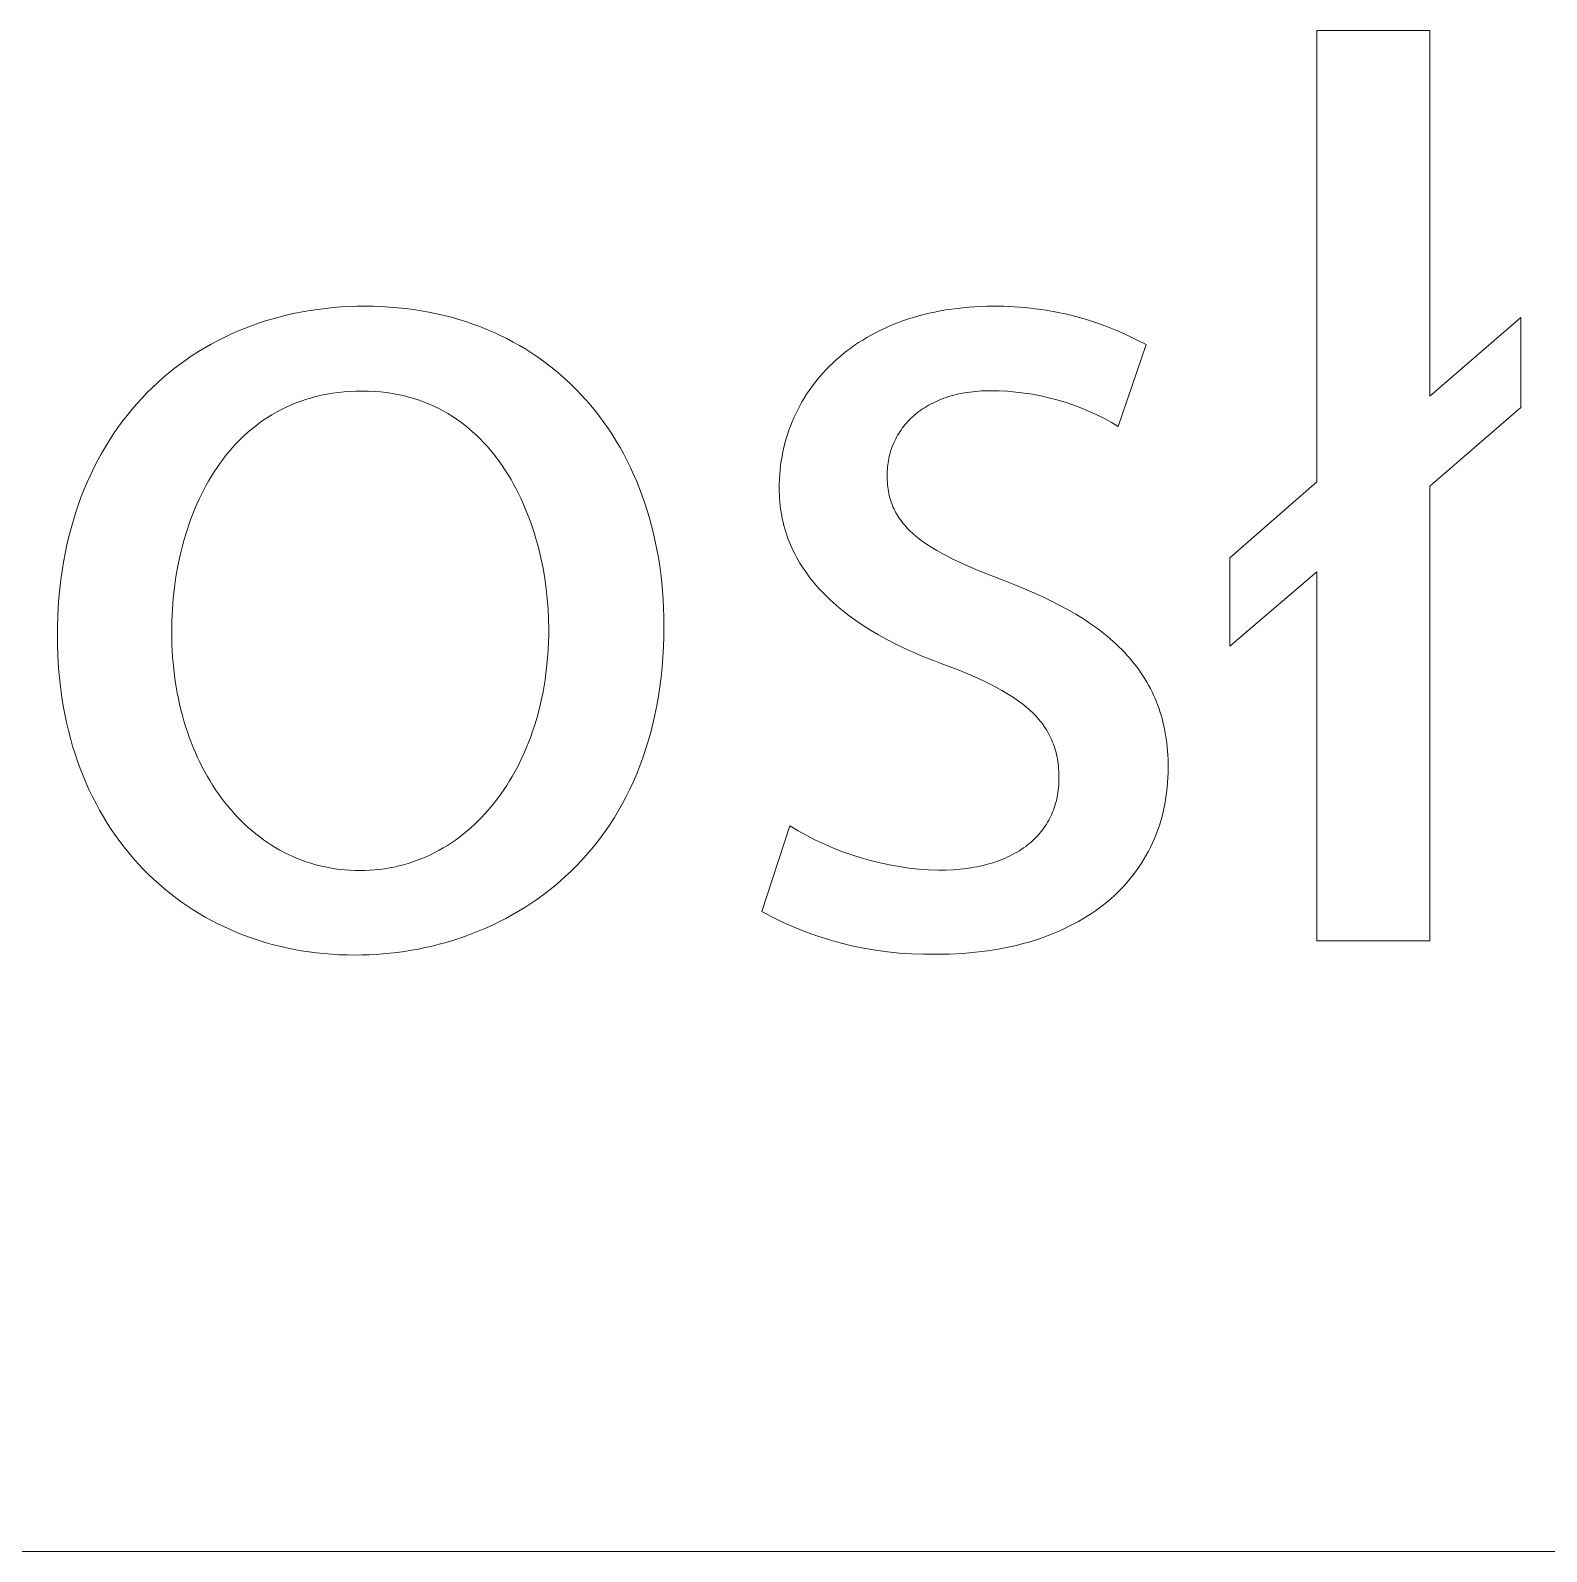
# Model space of a CAD drawing. Header units: millimetres. Extents: x -1656 to 3995, y -637 to 3312.
# Drawn here: x 2895.8 to 2962.7, y -636.5 to -569.4 of the extents above; entities that cross this region are included whole.
import ezdxf

# ---------------------------------------------------------------- set-up
doc = ezdxf.new("R2010")
doc.units = ezdxf.units.MM
doc.header["$MEASUREMENT"] = 0
doc.layers.add('Domyślny', color=7, linetype='Continuous', true_color=0x000000)

msp = doc.modelspace()

# ---------------------------------------------------------------- linework, layer by layer
at = {"layer": 'Domyślny', "color": 18, "lineweight": 15, "true_color": 0x000000}
for p, q in [((2952.55, -589.316), (2952.55, -569.407)), ((2952.55, -569.407), (2957.537, -569.407)), ((2957.537, -569.407), (2957.537, -585.534)), ((2908.138, -581.761), (2908.475, -581.711)), ((2908.475, -581.711), (2908.816, -581.668)), ((2908.816, -581.668), (2909.159, -581.633)), ((2909.159, -581.633), (2909.505, -581.606)), ((2909.505, -581.606), (2909.854, -581.587)), ((2909.854, -581.587), (2910.205, -581.575)), ((2910.205, -581.575), (2910.558, -581.571)), ((2910.558, -581.571), (2910.925, -581.575)), ((2910.925, -581.575), (2911.288, -581.588)), ((2911.288, -581.588), (2911.647, -581.608)), ((2911.647, -581.608), (2912.003, -581.637)), ((2912.003, -581.637), (2912.354, -581.674)), ((2912.354, -581.674), (2912.701, -581.719)), ((2912.701, -581.719), (2913.044, -581.772)), ((2935.938, -581.78), (2936.184, -581.738)), ((2936.184, -581.738), (2936.433, -581.699)), ((2936.433, -581.699), (2936.687, -581.666)), ((2936.687, -581.666), (2936.943, -581.638)), ((2936.943, -581.638), (2937.204, -581.615)), ((2937.204, -581.615), (2937.468, -581.597)), ((2937.468, -581.597), (2937.735, -581.583)), ((2937.735, -581.583), (2938.006, -581.576)), ((2938.006, -581.576), (2938.281, -581.573)), ((2938.281, -581.573), (2938.749, -581.576)), ((2938.749, -581.576), (2939.217, -581.595)), ((2939.217, -581.595), (2939.683, -581.63)), ((2939.683, -581.63), (2940.149, -581.681)), ((2940.149, -581.681), (2940.612, -581.748)), ((2905.554, -582.435), (2905.865, -582.325)), ((2905.865, -582.325), (2906.179, -582.222)), ((2906.179, -582.222), (2906.497, -582.126)), ((2906.497, -582.126), (2906.819, -582.038)), ((2906.819, -582.038), (2907.144, -581.958)), ((2907.144, -581.958), (2907.472, -581.885)), ((2907.472, -581.885), (2907.803, -581.819)), ((2907.803, -581.819), (2908.138, -581.761)), ((2913.044, -581.772), (2913.383, -581.833)), ((2913.383, -581.833), (2913.718, -581.902)), ((2913.718, -581.902), (2914.049, -581.978)), ((2914.049, -581.978), (2914.375, -582.062)), ((2914.375, -582.062), (2914.696, -582.154)), ((2914.696, -582.154), (2915.014, -582.253)), ((2915.014, -582.253), (2915.326, -582.36)), ((2915.326, -582.36), (2915.634, -582.474)), ((2933.684, -582.458), (2933.892, -582.371)), ((2933.892, -582.371), (2934.104, -582.288)), ((2934.104, -582.288), (2934.32, -582.209)), ((2934.32, -582.209), (2934.539, -582.135)), ((2934.539, -582.135), (2934.763, -582.064)), ((2934.763, -582.064), (2934.99, -581.998)), ((2934.99, -581.998), (2935.222, -581.937)), ((2935.222, -581.937), (2935.457, -581.88)), ((2935.457, -581.88), (2935.695, -581.828)), ((2935.695, -581.828), (2935.938, -581.78)), ((2940.612, -581.748), (2941.073, -581.831)), ((2941.073, -581.831), (2941.531, -581.929)), ((2941.531, -581.929), (2941.985, -582.043)), ((2941.985, -582.043), (2942.435, -582.173)), ((2942.435, -582.173), (2942.88, -582.318)), ((2942.88, -582.318), (2943.32, -582.478)), ((2957.537, -585.534), (2961.545, -582.072)), ((2961.545, -582.072), (2961.545, -586.042)), ((2904.059, -583.095), (2904.35, -582.949)), ((2904.35, -582.949), (2904.645, -582.809)), ((2904.645, -582.809), (2904.944, -582.677)), ((2904.944, -582.677), (2905.247, -582.552)), ((2905.247, -582.552), (2905.554, -582.435)), ((2915.634, -582.474), (2915.938, -582.596)), ((2915.938, -582.596), (2916.236, -582.724)), ((2916.236, -582.724), (2916.53, -582.86)), ((2916.53, -582.86), (2916.819, -583.003)), ((2916.819, -583.003), (2917.103, -583.153)), ((2932.339, -583.179), (2932.519, -583.065)), ((2932.519, -583.065), (2932.703, -582.954)), ((2932.703, -582.954), (2932.891, -582.847)), ((2932.891, -582.847), (2933.083, -582.744)), ((2933.083, -582.744), (2933.28, -582.645)), ((2933.28, -582.645), (2933.48, -582.55)), ((2933.48, -582.55), (2933.684, -582.458)), ((2943.32, -582.478), (2943.754, -582.653)), ((2943.754, -582.653), (2944.182, -582.843)), ((2944.182, -582.843), (2944.603, -583.048)), ((2944.603, -583.048), (2945.017, -583.266)), ((2902.673, -583.934), (2902.941, -583.752)), ((2902.941, -583.752), (2903.214, -583.577)), ((2903.214, -583.577), (2903.491, -583.409)), ((2903.491, -583.409), (2903.773, -583.249)), ((2903.773, -583.249), (2904.059, -583.095)), ((2917.103, -583.153), (2917.382, -583.31)), ((2917.382, -583.31), (2917.656, -583.474)), ((2917.656, -583.474), (2917.925, -583.645)), ((2917.925, -583.645), (2918.189, -583.823)), ((2931.503, -583.804), (2931.662, -583.672)), ((2931.662, -583.672), (2931.825, -583.544)), ((2931.825, -583.544), (2931.992, -583.419)), ((2931.992, -583.419), (2932.164, -583.297)), ((2932.164, -583.297), (2932.339, -583.179)), ((2945.017, -583.266), (2943.794, -586.879)), ((2901.898, -584.521), (2902.151, -584.319)), ((2902.151, -584.319), (2902.41, -584.123)), ((2902.41, -584.123), (2902.673, -583.934)), ((2918.189, -583.823), (2918.447, -584.007)), ((2918.447, -584.007), (2918.7, -584.198)), ((2918.7, -584.198), (2918.948, -584.395)), ((2918.948, -584.395), (2919.19, -584.599)), ((2930.774, -584.511), (2930.911, -584.364)), ((2930.911, -584.364), (2931.052, -584.219)), ((2931.052, -584.219), (2931.198, -584.078)), ((2931.198, -584.078), (2931.349, -583.939)), ((2931.349, -583.939), (2931.503, -583.804)), ((2901.17, -585.17), (2901.407, -584.947)), ((2901.407, -584.947), (2901.65, -584.731)), ((2901.65, -584.731), (2901.898, -584.521)), ((2919.19, -584.599), (2919.427, -584.809)), ((2919.427, -584.809), (2919.658, -585.026)), ((2919.658, -585.026), (2919.884, -585.249)), ((2930.27, -585.131), (2930.389, -584.972)), ((2930.389, -584.972), (2930.513, -584.815)), ((2930.513, -584.815), (2930.641, -584.662)), ((2930.641, -584.662), (2930.774, -584.511)), ((2900.49, -585.88), (2900.711, -585.637)), ((2900.711, -585.637), (2900.938, -585.4)), ((2900.938, -585.4), (2901.17, -585.17)), ((2907.709, -585.769), (2907.489, -585.852)), ((2907.934, -585.692), (2907.709, -585.769)), ((2908.164, -585.622), (2907.934, -585.692)), ((2908.398, -585.559), (2908.164, -585.622)), ((2908.637, -585.503), (2908.398, -585.559)), ((2908.881, -585.454), (2908.637, -585.503)), ((2909.13, -585.413), (2908.881, -585.454)), ((2909.383, -585.378), (2909.13, -585.413)), ((2909.642, -585.351), (2909.383, -585.378)), ((2909.905, -585.331), (2909.642, -585.351)), ((2910.173, -585.32), (2909.905, -585.331)), ((2910.445, -585.316), (2910.173, -585.32)), ((2910.719, -585.32), (2910.445, -585.316)), ((2910.987, -585.333), (2910.719, -585.32)), ((2911.25, -585.354), (2910.987, -585.333)), ((2911.508, -585.383), (2911.25, -585.354)), ((2911.761, -585.42), (2911.508, -585.383)), ((2912.009, -585.465), (2911.761, -585.42)), ((2912.252, -585.517), (2912.009, -585.465)), ((2912.49, -585.577), (2912.252, -585.517)), ((2912.723, -585.644), (2912.49, -585.577)), ((2912.95, -585.719), (2912.723, -585.644)), ((2913.173, -585.8), (2912.95, -585.719)), ((2919.884, -585.249), (2920.104, -585.478)), ((2920.104, -585.478), (2920.318, -585.713)), ((2920.318, -585.713), (2920.526, -585.955)), ((2929.839, -585.793), (2929.94, -585.624)), ((2929.94, -585.624), (2930.045, -585.457)), ((2930.045, -585.457), (2930.155, -585.292)), ((2930.155, -585.292), (2930.27, -585.131)), ((2935.798, -585.754), (2935.701, -585.799)), ((2935.897, -585.712), (2935.798, -585.754)), ((2935.998, -585.671), (2935.897, -585.712)), ((2936.101, -585.632), (2935.998, -585.671)), ((2936.207, -585.595), (2936.101, -585.632)), ((2936.314, -585.561), (2936.207, -585.595)), ((2936.424, -585.528), (2936.314, -585.561)), ((2936.535, -585.497), (2936.424, -585.528)), ((2936.649, -585.469), (2936.535, -585.497)), ((2936.764, -585.442), (2936.649, -585.469)), ((2936.882, -585.418), (2936.764, -585.442)), ((2937.001, -585.396), (2936.882, -585.418)), ((2937.123, -585.376), (2937.001, -585.396)), ((2937.247, -585.358), (2937.123, -585.376)), ((2937.372, -585.342), (2937.247, -585.358)), ((2937.5, -585.329), (2937.372, -585.342)), ((2937.629, -585.318), (2937.5, -585.329)), ((2937.761, -585.31), (2937.629, -585.318)), ((2937.895, -585.304), (2937.761, -585.31)), ((2938.03, -585.3), (2937.895, -585.304)), ((2938.168, -585.299), (2938.03, -585.3)), ((2938.537, -585.305), (2938.168, -585.299)), ((2938.907, -585.325), (2938.537, -585.305)), ((2939.275, -585.357), (2938.907, -585.325)), ((2939.642, -585.401), (2939.275, -585.357)), ((2940.008, -585.458), (2939.642, -585.401)), ((2940.371, -585.527), (2940.008, -585.458)), ((2940.732, -585.609), (2940.371, -585.527)), ((2941.089, -585.703), (2940.732, -585.609)), ((2941.444, -585.809), (2941.089, -585.703)), ((2899.862, -586.65), (2900.066, -586.387)), ((2900.066, -586.387), (2900.275, -586.13)), ((2900.275, -586.13), (2900.49, -585.88)), ((2906.457, -586.36), (2906.264, -586.479)), ((2906.654, -586.246), (2906.457, -586.36)), ((2906.856, -586.139), (2906.654, -586.246)), ((2907.062, -586.037), (2906.856, -586.139)), ((2907.273, -585.941), (2907.062, -586.037)), ((2907.489, -585.852), (2907.273, -585.941)), ((2913.391, -585.888), (2913.173, -585.8)), ((2913.605, -585.983), (2913.391, -585.888)), ((2913.813, -586.084), (2913.605, -585.983)), ((2914.016, -586.192), (2913.813, -586.084)), ((2914.215, -586.305), (2914.016, -586.192)), ((2914.409, -586.425), (2914.215, -586.305)), ((2914.598, -586.551), (2914.409, -586.425)), ((2920.526, -585.955), (2920.728, -586.202)), ((2920.728, -586.202), (2920.925, -586.455)), ((2929.482, -586.495), (2929.564, -586.316)), ((2929.564, -586.316), (2929.651, -586.139)), ((2929.651, -586.139), (2929.742, -585.965)), ((2929.742, -585.965), (2929.839, -585.793)), ((2934.773, -586.402), (2934.702, -586.466)), ((2934.847, -586.339), (2934.773, -586.402)), ((2934.923, -586.278), (2934.847, -586.339)), ((2935.001, -586.218), (2934.923, -586.278)), ((2935.081, -586.159), (2935.001, -586.218)), ((2935.163, -586.103), (2935.081, -586.159)), ((2935.247, -586.048), (2935.163, -586.103)), ((2935.334, -585.994), (2935.247, -586.048)), ((2935.422, -585.943), (2935.334, -585.994)), ((2935.513, -585.893), (2935.422, -585.943)), ((2935.606, -585.845), (2935.513, -585.893)), ((2935.701, -585.799), (2935.606, -585.845)), ((2941.794, -585.927), (2941.444, -585.809)), ((2942.14, -586.057), (2941.794, -585.927)), ((2942.482, -586.199), (2942.14, -586.057)), ((2942.818, -586.352), (2942.482, -586.199)), ((2943.15, -586.517), (2942.818, -586.352)), ((2961.545, -586.042), (2957.537, -589.505)), ((2899.474, -587.196), (2899.665, -586.92)), ((2899.665, -586.92), (2899.862, -586.65)), ((2905.539, -587.012), (2905.369, -587.158)), ((2905.714, -586.871), (2905.539, -587.012)), ((2905.893, -586.735), (2905.714, -586.871)), ((2906.076, -586.604), (2905.893, -586.735)), ((2906.264, -586.479), (2906.076, -586.604)), ((2914.783, -586.682), (2914.598, -586.551)), ((2914.963, -586.819), (2914.783, -586.682)), ((2915.138, -586.961), (2914.963, -586.819)), ((2915.308, -587.108), (2915.138, -586.961)), ((2915.474, -587.26), (2915.308, -587.108)), ((2920.925, -586.455), (2921.115, -586.714)), ((2921.115, -586.714), (2921.299, -586.979)), ((2921.299, -586.979), (2921.478, -587.25)), ((2929.201, -587.231), (2929.264, -587.044)), ((2929.264, -587.044), (2929.332, -586.859)), ((2929.332, -586.859), (2929.404, -586.676)), ((2929.404, -586.676), (2929.482, -586.495)), ((2934.157, -587.109), (2934.108, -587.187)), ((2934.209, -587.033), (2934.157, -587.109)), ((2934.263, -586.957), (2934.209, -587.033)), ((2934.319, -586.883), (2934.263, -586.957)), ((2934.377, -586.81), (2934.319, -586.883)), ((2934.438, -586.739), (2934.377, -586.81)), ((2934.501, -586.669), (2934.438, -586.739)), ((2934.565, -586.6), (2934.501, -586.669)), ((2934.633, -586.532), (2934.565, -586.6)), ((2934.702, -586.466), (2934.633, -586.532)), ((2943.475, -586.693), (2943.15, -586.517)), ((2943.794, -586.879), (2943.475, -586.693)), ((2898.938, -588.064), (2899.11, -587.768)), ((2899.11, -587.768), (2899.289, -587.479)), ((2899.289, -587.479), (2899.474, -587.196)), ((2904.886, -587.626), (2904.734, -587.791)), ((2905.043, -587.465), (2904.886, -587.626)), ((2905.204, -587.309), (2905.043, -587.465)), ((2905.369, -587.158), (2905.204, -587.309)), ((2915.636, -587.417), (2915.474, -587.26)), ((2915.792, -587.579), (2915.636, -587.417)), ((2915.945, -587.746), (2915.792, -587.579)), ((2916.093, -587.916), (2915.945, -587.746)), ((2921.478, -587.25), (2921.65, -587.526)), ((2921.65, -587.526), (2921.815, -587.808)), ((2929.042, -587.804), (2929.09, -587.611)), ((2929.09, -587.611), (2929.143, -587.42)), ((2929.143, -587.42), (2929.201, -587.231)), ((2933.824, -587.763), (2933.793, -587.849)), ((2933.858, -587.677), (2933.824, -587.763)), ((2933.894, -587.593), (2933.858, -587.677)), ((2933.932, -587.51), (2933.894, -587.593)), ((2933.973, -587.427), (2933.932, -587.51)), ((2934.015, -587.346), (2933.973, -587.427)), ((2934.06, -587.266), (2934.015, -587.346)), ((2934.108, -587.187), (2934.06, -587.266)), ((2898.614, -588.674), (2898.773, -588.366)), ((2898.773, -588.366), (2898.938, -588.064)), ((2904.303, -588.313), (2904.168, -588.496)), ((2904.442, -588.135), (2904.303, -588.313)), ((2904.586, -587.961), (2904.442, -588.135)), ((2904.734, -587.791), (2904.586, -587.961)), ((2916.236, -588.091), (2916.093, -587.916)), ((2916.375, -588.27), (2916.236, -588.091)), ((2916.51, -588.453), (2916.375, -588.27)), ((2916.64, -588.64), (2916.51, -588.453)), ((2921.815, -587.808), (2921.975, -588.095)), ((2921.975, -588.095), (2922.128, -588.388)), ((2922.128, -588.388), (2922.274, -588.686)), ((2928.899, -588.591), (2928.927, -588.392)), ((2928.927, -588.392), (2928.96, -588.195)), ((2928.96, -588.195), (2928.998, -587.999)), ((2928.998, -587.999), (2929.042, -587.804)), ((2933.653, -588.385), (2933.637, -588.477)), ((2933.67, -588.294), (2933.653, -588.385)), ((2933.69, -588.203), (2933.67, -588.294)), ((2933.712, -588.113), (2933.69, -588.203)), ((2933.737, -588.024), (2933.712, -588.113)), ((2933.764, -587.936), (2933.737, -588.024)), ((2933.793, -587.849), (2933.764, -587.936)), ((2898.316, -589.31), (2898.462, -588.989)), ((2898.462, -588.989), (2898.614, -588.674)), ((2903.79, -589.065), (2903.672, -589.263)), ((2903.912, -588.872), (2903.79, -589.065)), ((2904.038, -588.682), (2903.912, -588.872)), ((2904.168, -588.496), (2904.038, -588.682)), ((2916.766, -588.83), (2916.64, -588.64)), ((2916.887, -589.023), (2916.766, -588.83)), ((2917.005, -589.22), (2916.887, -589.023)), ((2922.274, -588.686), (2922.414, -588.989)), ((2922.414, -588.989), (2922.548, -589.298)), ((2928.844, -589.198), (2928.857, -588.994)), ((2928.857, -588.994), (2928.875, -588.792)), ((2928.875, -588.792), (2928.899, -588.591)), ((2933.596, -588.948), (2933.595, -589.044)), ((2933.595, -589.044), (2933.596, -589.148)), ((2933.6, -588.852), (2933.596, -588.948)), ((2933.606, -588.758), (2933.6, -588.852)), ((2933.614, -588.663), (2933.606, -588.758)), ((2933.624, -588.57), (2933.614, -588.663)), ((2933.637, -588.477), (2933.624, -588.57)), ((2898.047, -589.97), (2898.178, -589.637)), ((2898.178, -589.637), (2898.316, -589.31)), ((2903.45, -589.667), (2903.345, -589.874)), ((2903.559, -589.463), (2903.45, -589.667)), ((2903.672, -589.263), (2903.559, -589.463)), ((2917.118, -589.42), (2917.005, -589.22)), ((2917.226, -589.623), (2917.118, -589.42)), ((2917.331, -589.828), (2917.226, -589.623)), ((2922.548, -589.298), (2922.674, -589.612)), ((2922.674, -589.612), (2922.794, -589.93)), ((2928.834, -589.608), (2928.837, -589.402)), ((2928.836, -589.761), (2928.834, -589.608)), ((2928.841, -589.913), (2928.836, -589.761)), ((2928.837, -589.402), (2928.844, -589.198)), ((2933.596, -589.148), (2933.6, -589.252)), ((2933.6, -589.252), (2933.606, -589.353)), ((2933.606, -589.353), (2933.614, -589.453)), ((2933.614, -589.453), (2933.625, -589.551)), ((2933.625, -589.551), (2933.638, -589.648)), ((2933.638, -589.648), (2933.653, -589.743)), ((2933.653, -589.743), (2933.671, -589.836)), ((2948.711, -592.666), (2952.55, -589.316)), ((2957.537, -589.505), (2957.537, -609.564)), ((2897.806, -590.655), (2897.923, -590.31)), ((2897.923, -590.31), (2898.047, -589.97)), ((2903.147, -590.297), (2903.055, -590.512)), ((2903.244, -590.084), (2903.147, -590.297)), ((2903.345, -589.874), (2903.244, -590.084)), ((2917.431, -590.036), (2917.331, -589.828)), ((2917.528, -590.247), (2917.431, -590.036)), ((2917.62, -590.459), (2917.528, -590.247)), ((2917.708, -590.674), (2917.62, -590.459)), ((2922.794, -589.93), (2922.908, -590.254)), ((2922.908, -590.254), (2923.014, -590.583)), ((2928.849, -590.065), (2928.841, -589.913)), ((2928.861, -590.215), (2928.849, -590.065)), ((2928.877, -590.365), (2928.861, -590.215)), ((2928.896, -590.514), (2928.877, -590.365)), ((2933.671, -589.836), (2933.692, -589.928)), ((2933.692, -589.928), (2933.715, -590.018)), ((2933.715, -590.018), (2933.74, -590.107)), ((2933.74, -590.107), (2933.768, -590.195)), ((2933.768, -590.195), (2933.798, -590.281)), ((2933.798, -590.281), (2933.831, -590.366)), ((2933.831, -590.366), (2933.866, -590.45)), ((2933.866, -590.45), (2933.904, -590.532)), ((2897.594, -591.365), (2897.696, -591.007)), ((2897.696, -591.007), (2897.806, -590.655)), ((2902.882, -590.951), (2902.802, -591.174)), ((2902.966, -590.731), (2902.882, -590.951)), ((2903.055, -590.512), (2902.966, -590.731)), ((2917.792, -590.891), (2917.708, -590.674)), ((2917.872, -591.109), (2917.792, -590.891)), ((2917.948, -591.329), (2917.872, -591.109)), ((2923.014, -590.583), (2923.114, -590.917)), ((2923.114, -590.917), (2923.206, -591.255)), ((2928.918, -590.662), (2928.896, -590.514)), ((2928.944, -590.809), (2928.918, -590.662)), ((2928.973, -590.955), (2928.944, -590.809)), ((2929.006, -591.1), (2928.973, -590.955)), ((2929.042, -591.244), (2929.006, -591.1)), ((2933.904, -590.532), (2933.944, -590.613)), ((2933.944, -590.613), (2933.986, -590.693)), ((2933.986, -590.693), (2934.032, -590.772)), ((2934.032, -590.772), (2934.079, -590.849)), ((2934.079, -590.849), (2934.13, -590.926)), ((2934.13, -590.926), (2934.182, -591.001)), ((2934.182, -591.001), (2934.238, -591.076)), ((2934.238, -591.076), (2934.296, -591.149)), ((2897.413, -592.098), (2897.5, -591.728)), ((2897.5, -591.728), (2897.594, -591.365)), ((2902.654, -591.627), (2902.586, -591.856)), ((2902.726, -591.4), (2902.654, -591.627)), ((2902.802, -591.174), (2902.726, -591.4)), ((2918.02, -591.551), (2917.948, -591.329)), ((2918.088, -591.774), (2918.02, -591.551)), ((2918.212, -592.222), (2918.088, -591.774)), ((2923.206, -591.255), (2923.292, -591.598)), ((2923.292, -591.598), (2923.37, -591.946)), ((2929.082, -591.388), (2929.042, -591.244)), ((2929.125, -591.53), (2929.082, -591.388)), ((2929.171, -591.672), (2929.125, -591.53)), ((2929.221, -591.812), (2929.171, -591.672)), ((2934.296, -591.149), (2934.356, -591.222)), ((2934.356, -591.222), (2934.419, -591.293)), ((2934.419, -591.293), (2934.484, -591.364)), ((2934.484, -591.364), (2934.553, -591.434)), ((2934.553, -591.434), (2934.623, -591.503)), ((2934.623, -591.503), (2934.697, -591.572)), ((2934.697, -591.572), (2934.772, -591.639)), ((2934.772, -591.639), (2934.851, -591.706)), ((2934.851, -591.706), (2934.932, -591.772)), ((2934.932, -591.772), (2935.016, -591.838)), ((2897.263, -592.856), (2897.334, -592.474)), ((2897.334, -592.474), (2897.413, -592.098)), ((2902.463, -592.32), (2902.407, -592.555)), ((2902.522, -592.087), (2902.463, -592.32)), ((2902.586, -591.856), (2902.522, -592.087)), ((2918.321, -592.674), (2918.212, -592.222)), ((2923.37, -591.946), (2923.441, -592.299)), ((2923.441, -592.299), (2923.505, -592.656)), ((2929.275, -591.952), (2929.221, -591.812)), ((2929.332, -592.091), (2929.275, -591.952)), ((2929.393, -592.228), (2929.332, -592.091)), ((2929.457, -592.365), (2929.393, -592.228)), ((2929.525, -592.501), (2929.457, -592.365)), ((2935.016, -591.838), (2935.102, -591.903)), ((2935.102, -591.903), (2935.191, -591.968)), ((2935.191, -591.968), (2935.377, -592.095)), ((2935.377, -592.095), (2935.574, -592.221)), ((2935.574, -592.221), (2935.782, -592.345)), ((2935.782, -592.345), (2936, -592.468)), ((2936, -592.468), (2936.229, -592.59)), ((2897.2, -593.243), (2897.263, -592.856)), ((2902.307, -593.028), (2902.223, -593.506)), ((2902.407, -592.555), (2902.307, -593.028)), ((2918.415, -593.128), (2918.321, -592.674)), ((2918.493, -593.582), (2918.415, -593.128)), ((2923.505, -592.656), (2923.562, -593.017)), ((2923.562, -593.017), (2923.611, -593.383)), ((2929.596, -592.636), (2929.525, -592.501)), ((2929.67, -592.769), (2929.596, -592.636)), ((2929.749, -592.902), (2929.67, -592.769)), ((2929.83, -593.034), (2929.749, -592.902)), ((2929.916, -593.164), (2929.83, -593.034)), ((2936.229, -592.59), (2936.469, -592.711)), ((2936.469, -592.711), (2936.982, -592.953)), ((2936.982, -592.953), (2937.539, -593.195)), ((2948.711, -596.561), (2948.711, -592.666)), ((2897.098, -594.036), (2897.145, -593.636)), ((2897.145, -593.636), (2897.2, -593.243)), ((2902.223, -593.506), (2902.154, -593.987)), ((2918.557, -594.036), (2918.493, -593.582)), ((2923.611, -593.383), (2923.653, -593.753)), ((2923.653, -593.753), (2923.688, -594.127)), ((2930.004, -593.294), (2929.916, -593.164)), ((2930.097, -593.422), (2930.004, -593.294)), ((2930.193, -593.55), (2930.097, -593.422)), ((2930.292, -593.676), (2930.193, -593.55)), ((2930.395, -593.802), (2930.292, -593.676)), ((2930.502, -593.926), (2930.395, -593.802)), ((2937.539, -593.195), (2938.141, -593.441)), ((2938.141, -593.441), (2938.789, -593.691)), ((2938.789, -593.691), (2939.228, -593.861)), ((2952.55, -593.287), (2948.711, -596.561)), ((2952.55, -609.564), (2952.55, -593.287)), ((2897.03, -594.851), (2897.06, -594.44)), ((2897.06, -594.44), (2897.098, -594.036)), ((2902.101, -594.471), (2902.064, -594.957)), ((2902.154, -593.987), (2902.101, -594.471)), ((2918.606, -594.487), (2918.557, -594.036)), ((2918.641, -594.935), (2918.606, -594.487)), ((2923.688, -594.127), (2923.715, -594.506)), ((2930.612, -594.049), (2930.502, -593.926)), ((2930.726, -594.171), (2930.612, -594.049)), ((2930.844, -594.292), (2930.726, -594.171)), ((2930.965, -594.412), (2930.844, -594.292)), ((2931.089, -594.531), (2930.965, -594.412)), ((2939.228, -593.861), (2939.654, -594.034)), ((2939.654, -594.034), (2940.066, -594.211)), ((2940.066, -594.211), (2940.465, -594.392)), ((2940.465, -594.392), (2940.85, -594.578)), ((2897.008, -595.267), (2897.03, -594.851)), ((2902.064, -594.957), (2902.041, -595.443)), ((2918.662, -595.379), (2918.641, -594.935)), ((2923.715, -594.506), (2923.734, -594.888)), ((2923.734, -594.888), (2923.746, -595.275)), ((2931.217, -594.648), (2931.089, -594.531)), ((2931.349, -594.765), (2931.217, -594.648)), ((2931.485, -594.88), (2931.349, -594.765)), ((2931.624, -594.994), (2931.485, -594.88)), ((2931.913, -595.219), (2931.624, -594.994)), ((2940.85, -594.578), (2941.222, -594.768)), ((2941.222, -594.768), (2941.579, -594.962)), ((2941.579, -594.962), (2941.923, -595.162)), ((2941.923, -595.162), (2942.253, -595.367)), ((2896.991, -596.117), (2896.995, -595.689)), ((2896.995, -595.689), (2897.008, -595.267)), ((2902.041, -595.443), (2902.034, -595.929)), ((2918.669, -595.816), (2918.662, -595.379)), ((2918.666, -596.104), (2918.669, -595.816)), ((2923.749, -595.665), (2923.744, -596.135)), ((2923.746, -595.275), (2923.749, -595.665)), ((2932.216, -595.438), (2931.913, -595.219)), ((2932.534, -595.654), (2932.216, -595.438)), ((2932.867, -595.864), (2932.534, -595.654)), ((2942.253, -595.367), (2942.57, -595.577)), ((2942.57, -595.577), (2942.872, -595.792)), ((2942.872, -595.792), (2943.019, -595.902)), ((2896.995, -596.52), (2896.991, -596.117)), ((2902.034, -595.929), (2902.036, -596.209)), ((2902.036, -596.209), (2902.044, -596.487)), ((2902.044, -596.487), (2902.056, -596.763)), ((2918.645, -596.673), (2918.658, -596.39)), ((2918.658, -596.39), (2918.666, -596.104)), ((2923.744, -596.135), (2923.729, -596.596)), ((2933.214, -596.069), (2932.867, -595.864)), ((2933.576, -596.269), (2933.214, -596.069)), ((2933.953, -596.464), (2933.576, -596.269)), ((2934.345, -596.654), (2933.953, -596.464)), ((2943.019, -595.902), (2943.161, -596.013)), ((2943.161, -596.013), (2943.3, -596.126)), ((2943.3, -596.126), (2943.436, -596.24)), ((2943.436, -596.24), (2943.568, -596.356)), ((2943.568, -596.356), (2943.697, -596.473)), ((2943.697, -596.473), (2943.822, -596.592)), ((2897.007, -596.919), (2896.995, -596.52)), ((2897.028, -597.313), (2897.007, -596.919)), ((2902.056, -596.763), (2902.074, -597.037)), ((2902.074, -597.037), (2902.096, -597.308)), ((2918.604, -597.23), (2918.627, -596.953)), ((2918.627, -596.953), (2918.645, -596.673)), ((2923.704, -597.049), (2923.669, -597.494)), ((2923.729, -596.596), (2923.704, -597.049)), ((2934.751, -596.839), (2934.345, -596.654)), ((2935.173, -597.018), (2934.751, -596.839)), ((2935.609, -597.192), (2935.173, -597.018)), ((2943.822, -596.592), (2943.944, -596.713)), ((2943.944, -596.713), (2944.063, -596.835)), ((2944.063, -596.835), (2944.178, -596.959)), ((2944.178, -596.959), (2944.289, -597.084)), ((2944.289, -597.084), (2944.397, -597.211)), ((2897.057, -597.702), (2897.028, -597.313)), ((2897.093, -598.086), (2897.057, -597.702)), ((2902.096, -597.308), (2902.123, -597.576)), ((2902.123, -597.576), (2902.155, -597.842)), ((2902.155, -597.842), (2902.192, -598.105)), ((2918.506, -598.046), (2918.543, -597.777)), ((2918.543, -597.777), (2918.576, -597.505)), ((2918.576, -597.505), (2918.604, -597.23)), ((2923.669, -597.494), (2923.624, -597.93)), ((2936.06, -597.361), (2935.609, -597.192)), ((2936.725, -597.615), (2936.06, -597.361)), ((2937.339, -597.869), (2936.725, -597.615)), ((2944.397, -597.211), (2944.501, -597.34)), ((2944.501, -597.34), (2944.602, -597.471)), ((2944.602, -597.471), (2944.7, -597.603)), ((2944.7, -597.603), (2944.793, -597.737)), ((2944.793, -597.737), (2944.884, -597.873)), ((2897.138, -598.465), (2897.093, -598.086)), ((2897.191, -598.838), (2897.138, -598.465)), ((2902.192, -598.105), (2902.233, -598.366)), ((2902.233, -598.366), (2902.279, -598.624)), ((2918.416, -598.575), (2918.463, -598.312)), ((2918.463, -598.312), (2918.506, -598.046)), ((2923.571, -598.359), (2923.507, -598.779)), ((2923.624, -597.93), (2923.571, -598.359)), ((2937.627, -597.996), (2937.339, -597.869)), ((2937.902, -598.125), (2937.627, -597.996)), ((2938.165, -598.254), (2937.902, -598.125)), ((2938.416, -598.384), (2938.165, -598.254)), ((2938.655, -598.516), (2938.416, -598.384)), ((2938.882, -598.65), (2938.655, -598.516)), ((2944.884, -597.873), (2944.971, -598.011)), ((2944.971, -598.011), (2945.054, -598.151)), ((2945.054, -598.151), (2945.134, -598.292)), ((2945.134, -598.292), (2945.21, -598.436)), ((2945.21, -598.436), (2945.283, -598.581)), ((2897.251, -599.207), (2897.191, -598.838)), ((2902.279, -598.624), (2902.33, -598.878)), ((2902.33, -598.878), (2902.385, -599.131)), ((2902.385, -599.131), (2902.445, -599.38)), ((2918.246, -599.344), (2918.307, -599.091)), ((2918.307, -599.091), (2918.364, -598.834)), ((2918.364, -598.834), (2918.416, -598.575)), ((2923.507, -598.779), (2923.435, -599.191)), ((2939.097, -598.785), (2938.882, -598.65)), ((2939.3, -598.922), (2939.097, -598.785)), ((2939.398, -598.991), (2939.3, -598.922)), ((2939.493, -599.061), (2939.398, -598.991)), ((2939.584, -599.132), (2939.493, -599.061)), ((2939.674, -599.203), (2939.584, -599.132)), ((2945.283, -598.581), (2945.352, -598.728)), ((2945.352, -598.728), (2945.418, -598.878)), ((2945.418, -598.878), (2945.48, -599.029)), ((2945.48, -599.029), (2945.539, -599.182)), ((2945.539, -599.182), (2945.594, -599.338)), ((2897.319, -599.571), (2897.251, -599.207)), ((2897.394, -599.929), (2897.319, -599.571)), ((2902.445, -599.38), (2902.509, -599.625)), ((2902.509, -599.625), (2902.577, -599.868)), ((2918.036, -600.084), (2918.11, -599.841)), ((2918.11, -599.841), (2918.18, -599.594)), ((2918.18, -599.594), (2918.246, -599.344)), ((2923.354, -599.595), (2923.264, -599.991)), ((2923.435, -599.191), (2923.354, -599.595)), ((2939.76, -599.275), (2939.674, -599.203)), ((2939.843, -599.347), (2939.76, -599.275)), ((2939.924, -599.42), (2939.843, -599.347)), ((2940.002, -599.494), (2939.924, -599.42)), ((2940.078, -599.569), (2940.002, -599.494)), ((2940.15, -599.645), (2940.078, -599.569)), ((2940.221, -599.721), (2940.15, -599.645)), ((2940.288, -599.798), (2940.221, -599.721)), ((2940.353, -599.876), (2940.288, -599.798)), ((2945.594, -599.338), (2945.646, -599.495)), ((2945.646, -599.495), (2945.694, -599.655)), ((2945.694, -599.655), (2945.739, -599.817)), ((2945.739, -599.817), (2945.78, -599.981)), ((2897.477, -600.283), (2897.394, -599.929)), ((2897.567, -600.63), (2897.477, -600.283)), ((2902.577, -599.868), (2902.65, -600.108)), ((2902.65, -600.108), (2902.728, -600.344)), ((2902.728, -600.344), (2902.809, -600.577)), ((2917.873, -600.56), (2917.957, -600.324)), ((2917.957, -600.324), (2918.036, -600.084)), ((2923.165, -600.379), (2923.058, -600.759)), ((2923.264, -599.991), (2923.165, -600.379)), ((2940.415, -599.955), (2940.353, -599.876)), ((2940.474, -600.035), (2940.415, -599.955)), ((2940.531, -600.115), (2940.474, -600.035)), ((2940.586, -600.197), (2940.531, -600.115)), ((2940.638, -600.28), (2940.586, -600.197)), ((2940.687, -600.364), (2940.638, -600.28)), ((2940.734, -600.448), (2940.687, -600.364)), ((2940.779, -600.534), (2940.734, -600.448)), ((2945.78, -599.981), (2945.817, -600.147)), ((2945.817, -600.147), (2945.851, -600.315)), ((2945.851, -600.315), (2945.881, -600.486)), ((2945.881, -600.486), (2945.908, -600.659)), ((2897.665, -600.973), (2897.567, -600.63)), ((2897.77, -601.31), (2897.665, -600.973)), ((2902.809, -600.577), (2902.895, -600.807)), ((2902.895, -600.807), (2902.984, -601.033)), ((2902.984, -601.033), (2903.078, -601.256)), ((2917.598, -601.246), (2917.694, -601.021)), ((2917.694, -601.021), (2917.786, -600.792)), ((2917.786, -600.792), (2917.873, -600.56)), ((2922.943, -601.13), (2922.82, -601.494)), ((2923.058, -600.759), (2922.943, -601.13)), ((2940.821, -600.621), (2940.779, -600.534)), ((2940.86, -600.709), (2940.821, -600.621)), ((2940.897, -600.798), (2940.86, -600.709)), ((2940.932, -600.889), (2940.897, -600.798)), ((2940.965, -600.98), (2940.932, -600.889)), ((2940.995, -601.073), (2940.965, -600.98)), ((2941.022, -601.167), (2940.995, -601.073)), ((2941.048, -601.263), (2941.022, -601.167)), ((2945.908, -600.659), (2945.931, -600.834)), ((2945.931, -600.834), (2945.951, -601.011)), ((2945.951, -601.011), (2945.967, -601.191)), ((2945.967, -601.191), (2945.98, -601.373)), ((2897.881, -601.642), (2897.77, -601.31)), ((2898, -601.968), (2897.881, -601.642)), ((2903.078, -601.256), (2903.176, -601.474)), ((2903.176, -601.474), (2903.278, -601.69)), ((2903.278, -601.69), (2903.384, -601.901)), ((2917.286, -601.898), (2917.394, -601.685)), ((2917.394, -601.685), (2917.498, -601.468)), ((2917.498, -601.468), (2917.598, -601.246)), ((2922.688, -601.85), (2922.55, -602.198)), ((2922.82, -601.494), (2922.688, -601.85)), ((2941.071, -601.359), (2941.048, -601.263)), ((2941.091, -601.457), (2941.071, -601.359)), ((2941.11, -601.557), (2941.091, -601.457)), ((2941.126, -601.658), (2941.11, -601.557)), ((2941.14, -601.76), (2941.126, -601.658)), ((2941.152, -601.863), (2941.14, -601.76)), ((2941.162, -601.969), (2941.152, -601.863)), ((2945.98, -601.373), (2945.989, -601.557)), ((2945.989, -601.557), (2945.994, -601.744)), ((2945.994, -601.744), (2945.996, -601.934)), ((2898.126, -602.289), (2898, -601.968)), ((2898.259, -602.604), (2898.126, -602.289)), ((2903.384, -601.901), (2903.494, -602.109)), ((2903.494, -602.109), (2903.608, -602.313)), ((2903.608, -602.313), (2903.726, -602.512)), ((2903.726, -602.512), (2903.847, -602.708)), ((2916.816, -602.711), (2916.939, -602.514)), ((2916.939, -602.514), (2917.059, -602.313)), ((2917.059, -602.313), (2917.174, -602.108)), ((2917.174, -602.108), (2917.286, -601.898)), ((2922.403, -602.539), (2922.249, -602.871)), ((2922.55, -602.198), (2922.403, -602.539)), ((2941.169, -602.075), (2941.162, -601.969)), ((2941.174, -602.183), (2941.169, -602.075)), ((2941.177, -602.293), (2941.174, -602.183)), ((2941.174, -602.613), (2941.177, -602.509)), ((2941.178, -602.404), (2941.177, -602.293)), ((2941.177, -602.509), (2941.178, -602.404)), ((2945.985, -602.379), (2945.971, -602.599)), ((2945.993, -602.158), (2945.985, -602.379)), ((2945.996, -601.934), (2945.993, -602.158)), ((2898.398, -602.914), (2898.259, -602.604)), ((2898.544, -603.217), (2898.398, -602.914)), ((2903.847, -602.708), (2903.972, -602.9)), ((2903.972, -602.9), (2904.101, -603.087)), ((2904.101, -603.087), (2904.233, -603.27)), ((2916.424, -603.276), (2916.558, -603.092)), ((2916.558, -603.092), (2916.689, -602.904)), ((2916.689, -602.904), (2916.816, -602.711)), ((2922.088, -603.196), (2921.92, -603.513)), ((2922.249, -602.871), (2922.088, -603.196)), ((2941.099, -603.221), (2941.117, -603.122)), ((2941.117, -603.122), (2941.134, -603.021)), ((2941.134, -603.021), (2941.147, -602.92)), ((2941.147, -602.92), (2941.159, -602.819)), ((2941.159, -602.819), (2941.167, -602.716)), ((2941.167, -602.716), (2941.174, -602.613)), ((2945.927, -603.032), (2945.897, -603.245)), ((2945.952, -602.817), (2945.927, -603.032)), ((2945.971, -602.599), (2945.952, -602.817)), ((2898.696, -603.515), (2898.544, -603.217)), ((2898.855, -603.808), (2898.696, -603.515)), ((2899.02, -604.094), (2898.855, -603.808)), ((2904.233, -603.27), (2904.37, -603.449)), ((2904.37, -603.449), (2904.509, -603.623)), ((2904.509, -603.623), (2904.652, -603.793)), ((2904.652, -603.793), (2904.799, -603.959)), ((2915.852, -603.967), (2916, -603.801)), ((2916, -603.801), (2916.145, -603.631)), ((2916.145, -603.631), (2916.286, -603.456)), ((2916.286, -603.456), (2916.424, -603.276)), ((2921.745, -603.822), (2921.563, -604.123)), ((2921.92, -603.513), (2921.745, -603.822)), ((2940.896, -603.89), (2940.933, -603.797)), ((2940.933, -603.797), (2940.967, -603.704)), ((2940.967, -603.704), (2940.998, -603.609)), ((2940.998, -603.609), (2941.027, -603.513)), ((2941.027, -603.513), (2941.053, -603.417)), ((2941.053, -603.417), (2941.077, -603.319)), ((2941.077, -603.319), (2941.099, -603.221)), ((2945.775, -603.871), (2945.724, -604.075)), ((2945.821, -603.665), (2945.775, -603.871)), ((2945.862, -603.456), (2945.821, -603.665)), ((2945.897, -603.245), (2945.862, -603.456)), ((2899.192, -604.375), (2899.02, -604.094)), ((2899.369, -604.649), (2899.192, -604.375)), ((2904.799, -603.959), (2904.949, -604.12)), ((2904.949, -604.12), (2905.102, -604.276)), ((2905.102, -604.276), (2905.259, -604.427)), ((2905.259, -604.427), (2905.418, -604.574)), ((2915.226, -604.583), (2915.388, -604.436)), ((2915.388, -604.436), (2915.545, -604.285)), ((2915.545, -604.285), (2915.7, -604.128)), ((2915.7, -604.128), (2915.852, -603.967)), ((2921.375, -604.417), (2921.18, -604.703)), ((2921.563, -604.123), (2921.375, -604.417)), ((2928.062, -608.275), (2929.304, -604.493)), ((2929.304, -604.493), (2929.675, -604.715)), ((2940.511, -604.587), (2940.568, -604.504)), ((2940.568, -604.504), (2940.623, -604.42)), ((2940.623, -604.42), (2940.675, -604.335)), ((2940.675, -604.335), (2940.724, -604.248)), ((2940.724, -604.248), (2940.771, -604.16)), ((2940.771, -604.16), (2940.815, -604.071)), ((2940.815, -604.071), (2940.857, -603.981)), ((2940.857, -603.981), (2940.896, -603.89)), ((2945.606, -604.474), (2945.539, -604.671)), ((2945.668, -604.276), (2945.606, -604.474)), ((2945.724, -604.075), (2945.668, -604.276)), ((2899.553, -604.918), (2899.369, -604.649)), ((2899.743, -605.181), (2899.553, -604.918)), ((2899.938, -605.437), (2899.743, -605.181)), ((2905.418, -604.574), (2905.581, -604.715)), ((2905.581, -604.715), (2905.748, -604.852)), ((2905.748, -604.852), (2905.917, -604.984)), ((2905.917, -604.984), (2906.089, -605.11)), ((2906.089, -605.11), (2906.265, -605.232)), ((2914.375, -605.24), (2914.552, -605.119)), ((2914.552, -605.119), (2914.725, -604.992)), ((2914.725, -604.992), (2914.895, -604.861)), ((2914.895, -604.861), (2915.062, -604.724)), ((2915.062, -604.724), (2915.226, -604.583)), ((2920.979, -604.981), (2920.773, -605.252)), ((2921.18, -604.703), (2920.979, -604.981)), ((2929.675, -604.715), (2930.053, -604.924)), ((2930.053, -604.924), (2930.438, -605.121)), ((2930.438, -605.121), (2930.829, -605.305)), ((2939.878, -605.267), (2939.959, -605.197)), ((2939.959, -605.197), (2940.037, -605.126)), ((2940.037, -605.126), (2940.113, -605.054)), ((2940.113, -605.054), (2940.185, -604.98)), ((2940.185, -604.98), (2940.256, -604.904)), ((2940.256, -604.904), (2940.324, -604.827)), ((2940.324, -604.827), (2940.389, -604.748)), ((2940.389, -604.748), (2940.451, -604.668)), ((2940.451, -604.668), (2940.511, -604.587)), ((2945.389, -605.055), (2945.306, -605.243)), ((2945.466, -604.864), (2945.389, -605.055)), ((2945.539, -604.671), (2945.466, -604.864)), ((2900.14, -605.687), (2899.938, -605.437)), ((2900.347, -605.931), (2900.14, -605.687)), ((2906.265, -605.232), (2906.443, -605.348)), ((2906.443, -605.348), (2906.624, -605.459)), ((2906.624, -605.459), (2906.808, -605.564)), ((2906.808, -605.564), (2906.995, -605.664)), ((2906.995, -605.664), (2907.185, -605.759)), ((2907.185, -605.759), (2907.378, -605.848)), ((2907.378, -605.848), (2907.573, -605.931)), ((2913.067, -605.936), (2913.262, -605.853)), ((2913.262, -605.853), (2913.454, -605.765)), ((2913.454, -605.765), (2913.643, -605.671)), ((2913.643, -605.671), (2913.831, -605.571)), ((2913.831, -605.571), (2914.015, -605.466)), ((2914.015, -605.466), (2914.197, -605.356)), ((2914.197, -605.356), (2914.375, -605.24)), ((2920.341, -605.771), (2920.118, -606.019)), ((2920.56, -605.515), (2920.341, -605.771)), ((2920.773, -605.252), (2920.56, -605.515)), ((2930.829, -605.305), (2931.226, -605.476)), ((2931.226, -605.476), (2931.629, -605.634)), ((2931.629, -605.634), (2932.036, -605.778)), ((2932.036, -605.778), (2932.448, -605.909)), ((2938.811, -605.915), (2938.921, -605.865)), ((2938.921, -605.865), (2939.029, -605.814)), ((2939.029, -605.814), (2939.134, -605.76)), ((2939.134, -605.76), (2939.236, -605.705)), ((2939.236, -605.705), (2939.336, -605.648)), ((2939.336, -605.648), (2939.433, -605.589)), ((2939.433, -605.589), (2939.527, -605.528)), ((2939.527, -605.528), (2939.619, -605.465)), ((2939.619, -605.465), (2939.708, -605.401)), ((2939.708, -605.401), (2939.794, -605.335)), ((2939.794, -605.335), (2939.878, -605.267)), ((2945.028, -605.79), (2944.925, -605.967)), ((2945.126, -605.611), (2945.028, -605.79)), ((2945.219, -605.428), (2945.126, -605.611)), ((2945.306, -605.243), (2945.219, -605.428)), ((2900.559, -606.169), (2900.347, -605.931)), ((2900.778, -606.401), (2900.559, -606.169)), ((2901.001, -606.626), (2900.778, -606.401)), ((2907.573, -605.931), (2907.771, -606.009)), ((2907.771, -606.009), (2907.971, -606.081)), ((2907.971, -606.081), (2908.174, -606.146)), ((2908.174, -606.146), (2908.379, -606.206)), ((2908.379, -606.206), (2908.587, -606.26)), ((2908.587, -606.26), (2908.798, -606.308)), ((2908.798, -606.308), (2909.01, -606.35)), ((2909.01, -606.35), (2909.225, -606.385)), ((2909.225, -606.385), (2909.442, -606.414)), ((2909.442, -606.414), (2909.662, -606.437)), ((2909.662, -606.437), (2909.883, -606.454)), ((2909.883, -606.454), (2910.107, -606.464)), ((2910.107, -606.464), (2910.332, -606.467)), ((2910.332, -606.467), (2910.555, -606.464)), ((2910.555, -606.464), (2910.775, -606.454)), ((2910.775, -606.454), (2910.994, -606.438)), ((2910.994, -606.438), (2911.211, -606.415)), ((2911.211, -606.415), (2911.425, -606.386)), ((2911.425, -606.386), (2911.638, -606.351)), ((2911.638, -606.351), (2911.849, -606.31)), ((2911.849, -606.31), (2912.057, -606.262)), ((2912.057, -606.262), (2912.264, -606.209)), ((2912.264, -606.209), (2912.468, -606.149)), ((2912.468, -606.149), (2912.67, -606.084)), ((2912.67, -606.084), (2912.87, -606.013)), ((2912.87, -606.013), (2913.067, -605.936)), ((2919.654, -606.493), (2919.414, -606.719)), ((2919.888, -606.26), (2919.654, -606.493)), ((2920.118, -606.019), (2919.888, -606.26)), ((2932.448, -605.909), (2932.864, -606.026)), ((2932.864, -606.026), (2933.284, -606.129)), ((2933.284, -606.129), (2933.707, -606.218)), ((2933.707, -606.218), (2934.133, -606.293)), ((2934.133, -606.293), (2934.56, -606.353)), ((2934.56, -606.353), (2934.99, -606.4)), ((2934.99, -606.4), (2935.421, -606.432)), ((2935.421, -606.432), (2935.853, -606.45)), ((2935.853, -606.45), (2936.188, -606.445)), ((2936.188, -606.445), (2936.511, -606.429)), ((2936.511, -606.429), (2936.824, -606.403)), ((2936.824, -606.403), (2936.975, -606.387)), ((2936.975, -606.387), (2937.125, -606.368)), ((2937.125, -606.368), (2937.271, -606.347)), ((2937.271, -606.347), (2937.414, -606.323)), ((2937.414, -606.323), (2937.555, -606.297)), ((2937.555, -606.297), (2937.693, -606.268)), ((2937.693, -606.268), (2937.828, -606.238)), ((2937.828, -606.238), (2937.961, -606.205)), ((2937.961, -606.205), (2938.09, -606.17)), ((2938.09, -606.17), (2938.217, -606.133)), ((2938.217, -606.133), (2938.341, -606.093)), ((2938.341, -606.093), (2938.463, -606.052)), ((2938.463, -606.052), (2938.582, -606.008)), ((2938.582, -606.008), (2938.698, -605.963)), ((2938.698, -605.963), (2938.811, -605.915)), ((2944.586, -606.48), (2944.463, -606.644)), ((2944.704, -606.312), (2944.586, -606.48)), ((2944.817, -606.141), (2944.704, -606.312)), ((2944.925, -605.967), (2944.817, -606.141)), ((2901.23, -606.845), (2901.001, -606.626)), ((2901.465, -607.058), (2901.23, -606.845)), ((2901.704, -607.264), (2901.465, -607.058)), ((2918.921, -607.148), (2918.668, -607.352)), ((2919.17, -606.937), (2918.921, -607.148)), ((2919.414, -606.719), (2919.17, -606.937)), ((2944.064, -607.119), (2943.921, -607.271)), ((2944.202, -606.964), (2944.064, -607.119)), ((2944.335, -606.806), (2944.202, -606.964)), ((2944.463, -606.644), (2944.335, -606.806)), ((2901.948, -607.463), (2901.704, -607.264)), ((2902.198, -607.656), (2901.948, -607.463)), ((2902.452, -607.842), (2902.198, -607.656)), ((2902.711, -608.022), (2902.452, -607.842)), ((2918.148, -607.737), (2917.882, -607.919)), ((2918.41, -607.548), (2918.148, -607.737)), ((2918.668, -607.352), (2918.41, -607.548)), ((2943.303, -607.845), (2943.136, -607.98)), ((2943.464, -607.707), (2943.303, -607.845)), ((2943.622, -607.565), (2943.464, -607.707)), ((2943.774, -607.42), (2943.622, -607.565)), ((2943.921, -607.271), (2943.774, -607.42)), ((2902.975, -608.194), (2902.711, -608.022)), ((2903.243, -608.36), (2902.975, -608.194)), ((2903.516, -608.519), (2903.243, -608.36)), ((2903.794, -608.672), (2903.516, -608.519)), ((2916.782, -608.574), (2916.498, -608.72)), ((2917.062, -608.421), (2916.782, -608.574)), ((2917.339, -608.261), (2917.062, -608.421)), ((2917.612, -608.093), (2917.339, -608.261)), ((2917.882, -607.919), (2917.612, -608.093)), ((2928.534, -608.523), (2928.062, -608.275)), ((2929.014, -608.755), (2928.534, -608.523)), ((2942.422, -608.482), (2942.232, -608.599)), ((2942.608, -608.362), (2942.422, -608.482)), ((2942.788, -608.238), (2942.608, -608.362)), ((2942.964, -608.111), (2942.788, -608.238)), ((2943.136, -607.98), (2942.964, -608.111)), ((2904.075, -608.817), (2903.794, -608.672)), ((2904.361, -608.955), (2904.075, -608.817)), ((2904.651, -609.087), (2904.361, -608.955)), ((2904.945, -609.211), (2904.651, -609.087)), ((2905.243, -609.328), (2904.945, -609.211)), ((2915.337, -609.233), (2915.041, -609.344)), ((2915.631, -609.115), (2915.337, -609.233)), ((2915.923, -608.991), (2915.631, -609.115)), ((2916.212, -608.859), (2915.923, -608.991)), ((2916.498, -608.72), (2916.212, -608.859)), ((2929.502, -608.969), (2929.014, -608.755)), ((2929.997, -609.166), (2929.502, -608.969)), ((2930.499, -609.347), (2929.997, -609.166)), ((2940.996, -609.216), (2940.774, -609.305)), ((2941.213, -609.123), (2940.996, -609.216)), ((2941.426, -609.026), (2941.213, -609.123)), ((2941.634, -608.925), (2941.426, -609.026)), ((2941.838, -608.82), (2941.634, -608.925)), ((2942.037, -608.712), (2941.838, -608.82)), ((2942.232, -608.599), (2942.037, -608.712)), ((2905.545, -609.438), (2905.243, -609.328)), ((2905.851, -609.54), (2905.545, -609.438)), ((2906.16, -609.636), (2905.851, -609.54)), ((2906.473, -609.724), (2906.16, -609.636)), ((2906.789, -609.804), (2906.473, -609.724)), ((2907.109, -609.877), (2906.789, -609.804)), ((2907.432, -609.943), (2907.109, -609.877)), ((2913.223, -609.864), (2912.916, -609.927)), ((2913.53, -609.794), (2913.223, -609.864)), ((2913.835, -609.718), (2913.53, -609.794)), ((2914.139, -609.635), (2913.835, -609.718)), ((2914.442, -609.545), (2914.139, -609.635)), ((2914.742, -609.448), (2914.442, -609.545)), ((2915.041, -609.344), (2914.742, -609.448)), ((2931.007, -609.509), (2930.499, -609.347)), ((2931.52, -609.654), (2931.007, -609.509)), ((2932.037, -609.781), (2931.52, -609.654)), ((2932.559, -609.89), (2932.037, -609.781)), ((2933.084, -609.98), (2932.559, -609.89)), ((2938.58, -609.914), (2938.314, -609.96)), ((2938.841, -609.864), (2938.58, -609.914)), ((2939.097, -609.809), (2938.841, -609.864)), ((2939.35, -609.75), (2939.097, -609.809)), ((2939.598, -609.687), (2939.35, -609.75)), ((2939.842, -609.619), (2939.598, -609.687)), ((2940.081, -609.547), (2939.842, -609.619)), ((2940.317, -609.471), (2940.081, -609.547)), ((2940.547, -609.39), (2940.317, -609.471)), ((2940.774, -609.305), (2940.547, -609.39)), ((2957.537, -609.564), (2952.55, -609.564)), ((2907.759, -610.001), (2907.432, -609.943)), ((2908.088, -610.052), (2907.759, -610.001)), ((2908.421, -610.095), (2908.088, -610.052)), ((2908.756, -610.13), (2908.421, -610.095)), ((2909.094, -610.157), (2908.756, -610.13)), ((2909.435, -610.177), (2909.094, -610.157)), ((2909.779, -610.189), (2909.435, -610.177)), ((2910.125, -610.193), (2909.779, -610.189)), ((2910.435, -610.19), (2910.125, -610.193)), ((2910.746, -610.18), (2910.435, -610.19)), ((2911.056, -610.164), (2910.746, -610.18)), ((2911.367, -610.141), (2911.056, -610.164)), ((2911.677, -610.111), (2911.367, -610.141)), ((2911.988, -610.075), (2911.677, -610.111)), ((2912.298, -610.032), (2911.988, -610.075)), ((2912.607, -609.983), (2912.298, -610.032)), ((2912.916, -609.927), (2912.607, -609.983)), ((2933.612, -610.052), (2933.084, -609.98)), ((2934.143, -610.106), (2933.612, -610.052)), ((2934.674, -610.142), (2934.143, -610.106)), ((2935.207, -610.159), (2934.674, -610.142)), ((2935.74, -610.157), (2935.207, -610.159)), ((2936.341, -610.147), (2935.74, -610.157)), ((2936.925, -610.117), (2936.341, -610.147)), ((2937.211, -610.095), (2936.925, -610.117)), ((2937.493, -610.068), (2937.211, -610.095)), ((2937.771, -610.037), (2937.493, -610.068)), ((2938.045, -610), (2937.771, -610.037)), ((2938.314, -609.96), (2938.045, -610)), ((3989.99, -636.506), (-1655.676, -636.506)), ((3989.99, -636.506), (1859.782, -636.506))]:
    msp.add_line(p, q, dxfattribs=at)

doc.saveas('drawing.dxf')
